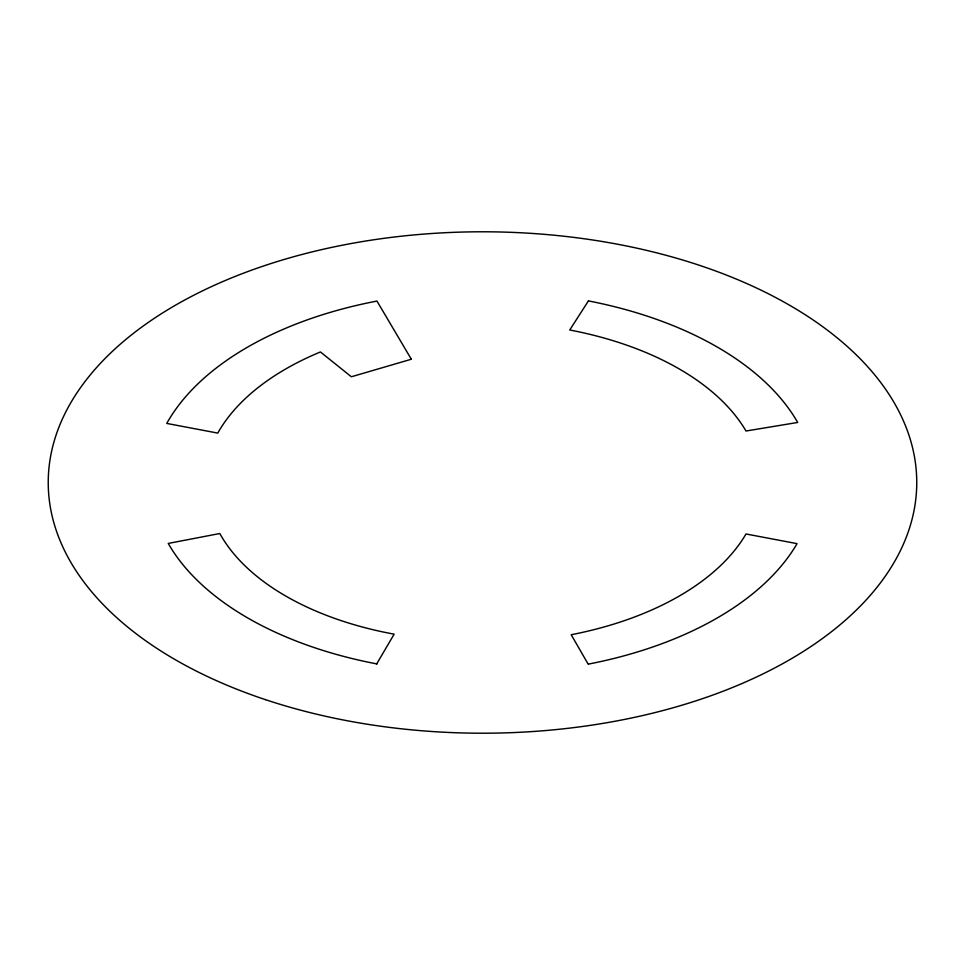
<?xml version="1.0" encoding="UTF-8"?>
<svg xmlns="http://www.w3.org/2000/svg" width="965" height="965" viewBox="0 0 965 965"><rect width="100%" height="100%" fill="white"/><g stroke="black" fill="none" stroke-linecap="round" stroke-linejoin="round"><path stroke-width="1.45" d="M376.579 664.101L394.142 634.162A268.487 155.015 0 0 1 219.815 533.512L168.236 543.44A328.16 189.454 0 0 0 376.953 663.932M588.047 663.932L571.196 634.729A278.197 160.612 0 0 0 746.017 533.983L797.054 543.645A331.912 191.625 0 0 1 588.421 664.101M588.421 300.899L569.748 329.994A278.197 160.612 0 0 1 746.017 431.017L797.693 422.453A331.912 191.625 0 0 0 588.421 300.899M411.331 359.233L351.356 376.772L320.428 351.96A278.197 160.612 0 0 0 217.788 433.092L166.752 423.43A330.054 190.551 0 0 1 376.953 301.068L411.331 359.233M265.375 699.625A434.25 250.707 0 0 0 916.75 482.5A434.25 250.707 0 0 0 265.375 265.375A434.25 250.707 0 0 0 265.375 699.625"/></g></svg>
